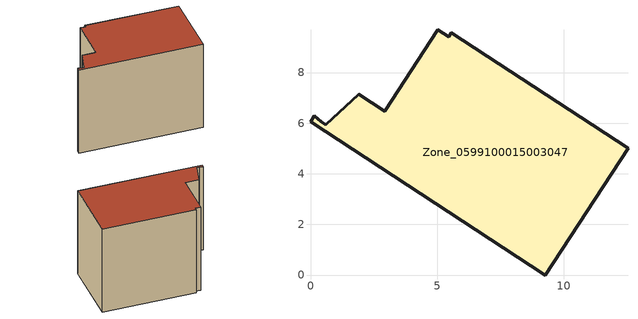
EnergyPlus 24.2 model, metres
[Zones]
Zone_0599100015003047
 floor ground (C_G): 5.04,9.68 5.45,9.41 5.56,9.57 12.54,5 9.28,0 0,6.06 0.15,6.3 0.42,6.05 0.6,5.93 1.91,7.14 2.94,6.47 z0.97
 wall outside (C_F): 5.45,9.41 5.04,9.68 2.94,6.47 1.91,7.14 0.6,5.93 0.42,6.05 0.15,6.3 0,6.06 9.28,0 12.54,5 5.56,9.57 5.45,9.41 z0.97:9.39
 roof outside (C_R): 0.42,6.05 0.15,6.3 0,6.06 9.28,0 12.54,5 5.56,9.57 5.45,9.41 5.04,9.68 2.94,6.47 1.91,7.14 0.6,5.93 z9.39
[BUILDING]
Pand.0599100015003047: North Axis=0; Terrain=City; Loads Convergence Tolerance Value=0.04; Temperature Convergence Tolerance Value=0.4; Solar Distribution=FullExterior; Maximum Number of Warmup Days=25; Minimum Number of Warmup Days=1
[Site:Location]
Rotterdam.The.Hague.AP_ZH_NLD Design_Conditions: Latitude=51.96; Longitude=4.45; Time Zone=1; Elevation=-4.5
[SITE:GROUNDTEMPERATURE:BUILDINGSURFACE]
18, 18, 18, 18, 18, 18, 18, 18, 18, 18, 18, 18
[MATERIAL] Thermal Absorptance=0.9; Solar Absorptance=0.7; Visible Absorptance=0.7
Name | Roughness | Thickness | Conductivity | Density | Specific Heat
G.TI.1975-1991 | MediumSmooth | 0.15 | 0.288461 | 540 | 1210
F.TI.1975-1991 | Rough | 0.3 | 0.230769 | 1920 | 840
R.TI.1975-1991 | MediumRough | 0.2 | 0.153846 | 1500 | 1000
[CONSTRUCTION]
C_G: G.TI.1975-1991
C_F: F.TI.1975-1991
C_R: R.TI.1975-1991
[ZONE]
Zone_0599100015003047: Type=1; Multiplier=1; Ceiling Height=Autocalculate; Volume=Autocalculate; Floor Area=autocalculate; Part of Total Floor Area=Yes
[ZONEINFILTRATION:DESIGNFLOWRATE]
Infil_Zone_0599100015003047: Zone or ZoneList or Space or SpaceList=Zone_0599100015003047; Schedule=AlwaysOn; Design Flow Rate Calculation Method=Flow/Area; Flow Rate per Floor Area=0.003; Constant Term Coefficient=1; Temperature Term Coefficient=0; Velocity Term Coefficient=0; Velocity Squared Term Coefficient=0
[HVACTEMPLATE:ZONE:IDEALLOADSAIRSYSTEM]
Zone_0599100015003047: Maximum Heating Supply Air Temperature=50; Minimum Cooling Supply Air Temperature=13; Maximum Heating Supply Air Humidity Ratio=0.0156; Minimum Cooling Supply Air Humidity Ratio=0.0077; Heating Limit=NoLimit; Cooling Limit=NoLimit; Dehumidification Control Type=ConstantSensibleHeatRatio; Cooling Sensible Heat Ratio=0.7; Dehumidification Setpoint=60; Humidification Control Type=None; Humidification Setpoint=30; Outdoor Air Method=None; Outdoor Air Flow Rate per Person=0.00944; Outdoor Air Flow Rate per Zone Floor Area=0; Outdoor Air Flow Rate per Zone=0; Demand Controlled Ventilation Type=None; Outdoor Air Economizer Type=NoEconomizer; Heat Recovery Type=None; Sensible Heat Recovery Effectiveness=0.7; Latent Heat Recovery Effectiveness=0.65
[ZONECONTROL:THERMOSTAT]
ThermostatControl_Zone_0599100015003047: Zone or ZoneList=Zone_0599100015003047; Control Type Schedule=DualSetpointControlType; Control 1=Thermostat_Zone_0599100015003047; Temperature Difference Between Cutout And Setpoint=0
[THERMOSTATSETPOINT:DUALSETPOINT]
Thermostat_Zone_0599100015003047: Heating Setpoint Temperature Schedule=HeatingSetpoint_Zone_0599100015003047; Cooling Setpoint Temperature Schedule=CoolingSetpoint_Zone_0599100015003047
[SCHEDULE:COMPACT]
HeatingSetpoint_Zone_0599100015003047: Through: 12/31, For: AllDays, Until: 24:00, 21
CoolingSetpoint_Zone_0599100015003047: Through: 12/31, For: AllDays, Until: 24:00, 24
DualSetpointControlType: Through: 12/31, For: AllDays, Until: 24:00, 4
AlwaysOn: Through: 12/31, For: AllDays, Until: 24:00, 1
